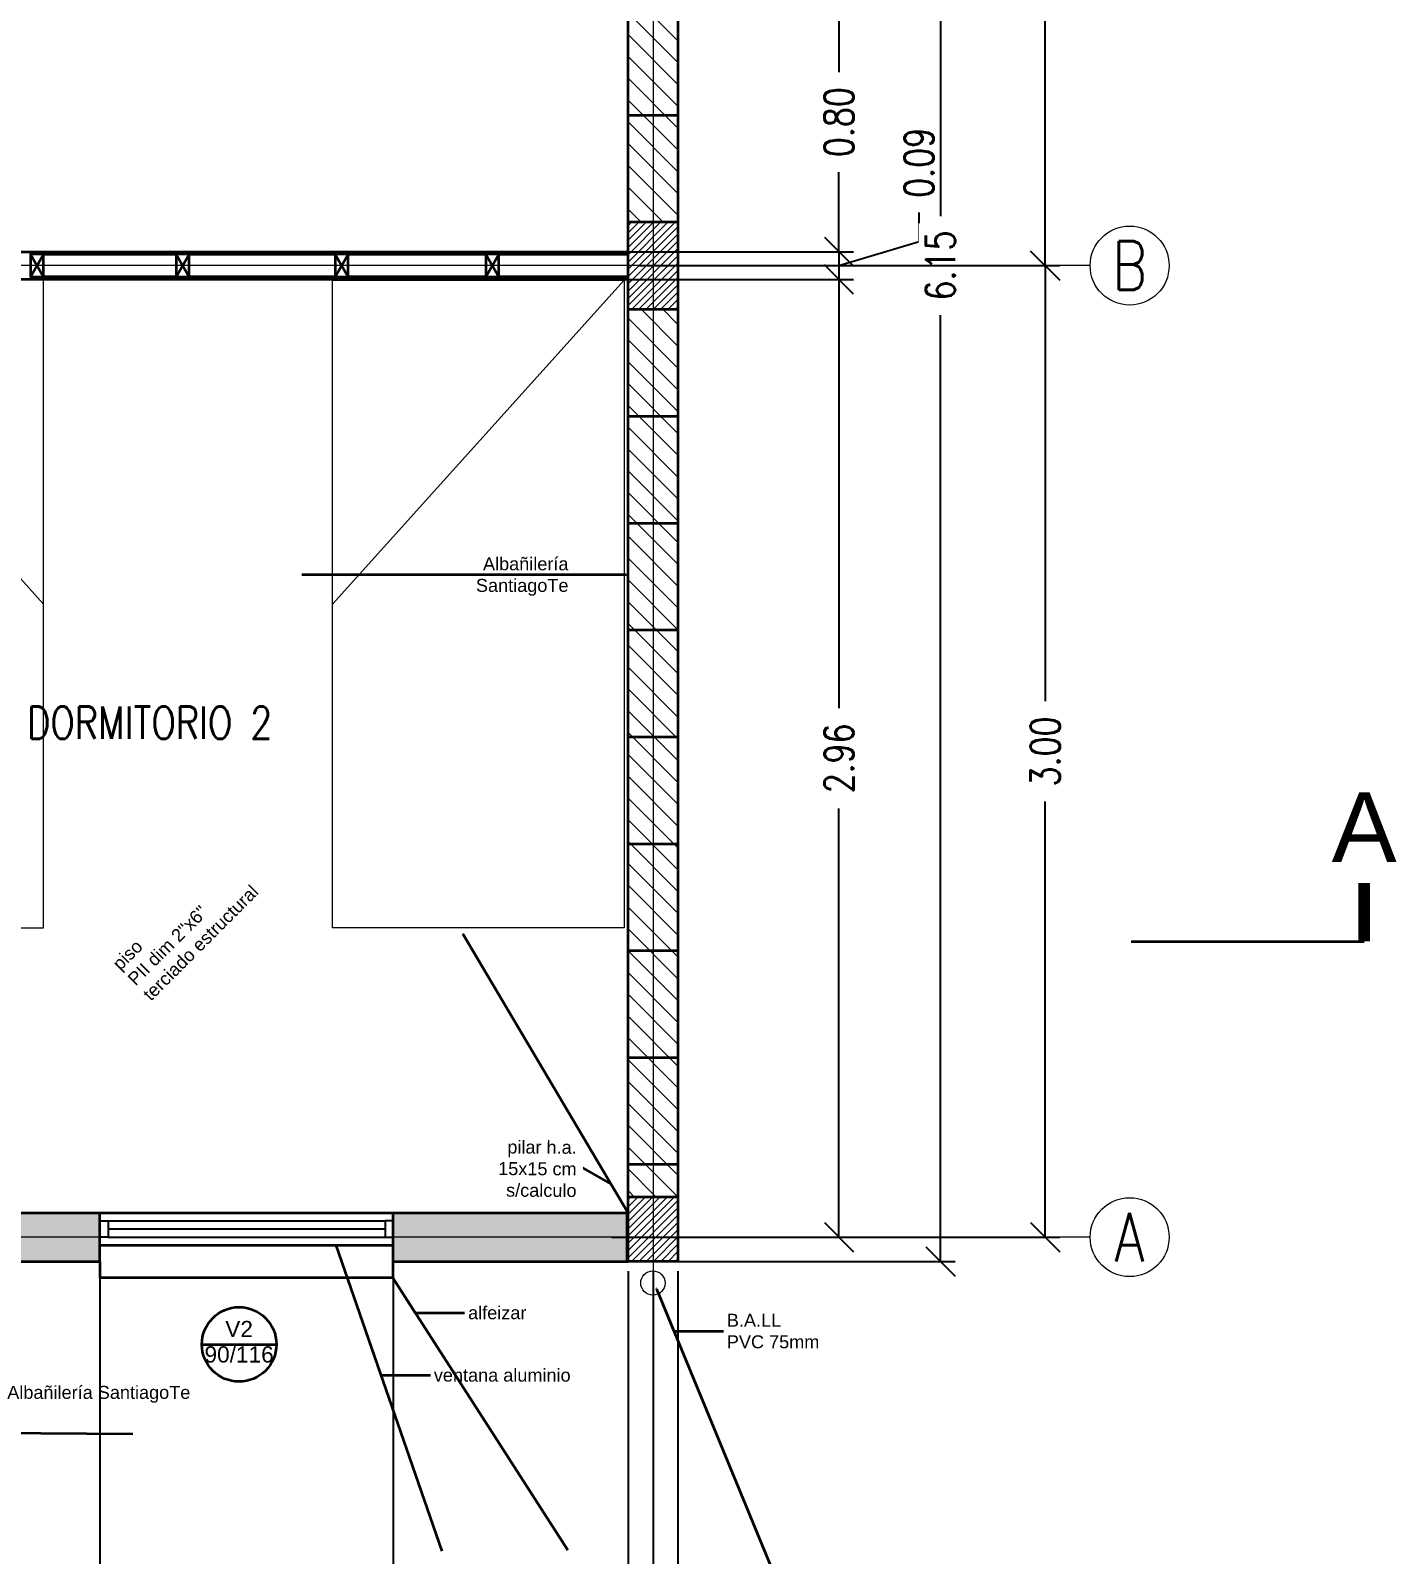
# Model space of a CAD drawing. Header units: metres. Extents: x 45 to 666, y -23 to 325.
# Drawn here: x 162.544 to 166.763, y 43.196 to 47.902 of the extents above; entities that cross this region are included whole.
import ezdxf
from ezdxf.enums import TextEntityAlignment as Align

# ---------------------------------------------------------------- set-up
doc = ezdxf.new("R2010")
doc.units = ezdxf.units.M
doc.header["$LTSCALE"] = 5
doc.header["$MEASUREMENT"] = 0
doc.layers.get('0').update_dxf_attribs({"color": 30})
doc.layers.get('DEFPOINTS').update_dxf_attribs({"color": 210})
for name, color, linetype, lineweight in [('A-ANNO-DIMS', 3, 'Continuous', 18), ('A-ANNO-NOTE', 7, 'Continuous', 35), ('A-ANNO-SYMB', 3, 'Continuous', 18), ('A-ANNO-TEXT', 3, 'Continuous', 18), ('A-FLOR-LEVL', 7, 'Continuous', 35), ('A-FURN', 8, 'Continuous', 18), ('A-GLAZ-FULL', 4, 'Continuous', 25), ('A-WALL-FULL', 7, 'Continuous', 35), ('A-WALL-FULL-EXTR', 7, 'Continuous', 35), ('A-WALL-FULL-INTR', 7, 'Continuous', 35), ('A-WALL-PATT', 8, 'Continuous', 18)]:
    doc.layers.add(name, color=color, linetype=linetype, lineweight=lineweight)
doc.styles.add('E-ARIAL', font='arial.ttf')
doc.styles.add('E-ROMANS', font='romans.shx', dxfattribs={"width": 0.8})
doc.dimstyles.new('E-0050_TICK_18', dxfattribs={"dimscale": 0.001, "dimtxt": 90, "dimasz": 90, "dimexe": 45, "dimexo": 30, "dimgap": 45, "dimtad": 0, "dimzin": 0, "dimdsep": 46, "dimtxsty": 'E-ROMANS', "dimblk": 'OBLIQUE', "dimcen": 45, "dimclrd": 256, "dimclre": 256, "dimclrt": 256, "dimadec": 0, "dimazin": 0, "dimtfac": 1, "dimtmove": 1, "dimatfit": 3, "dimldrblk": 'OPEN90', "dimfxl": 1, "dimtfill": 1, "dimtolj": 1, "dimtzin": 0, "dimarcsym": 0})
doc.dimstyles.new('E-0200_TICK_12', dxfattribs={"dimscale": 0.001, "dimtxt": 240, "dimasz": 240, "dimexe": 120, "dimexo": 80, "dimgap": 120, "dimtad": 0, "dimzin": 0, "dimdsep": 46, "dimtxsty": 'E-ROMANS', "dimblk": 'OBLIQUE', "dimcen": 120, "dimclrd": 256, "dimclre": 256, "dimclrt": 256, "dimadec": 0, "dimazin": 0, "dimtfac": 1, "dimtmove": 1, "dimatfit": 3, "dimldrblk": 'OPEN90', "dimfxl": 1, "dimtfill": 1, "dimtolj": 1, "dimtzin": 0, "dimlwd": -1, "dimarcsym": 0})

# ---------------------------------------------------------------- blocks, each defined once
blk = doc.blocks.new('CAMA 90X200')
for p, q in [((0, 0), (-0.9, -1)), ((-0.9, 0), (0, 0)), ((-0.9, -2), (-0.9, 0)), ((0, 0), (0, 0)), ((0, 0), (0, -2)), ((0, -2), (-0.9, -2))]:
    blk.add_line(p, q)
blk = doc.blocks.new('_Oblique')
at = {"color": 0, "linetype": 'ByBlock', "lineweight": -2}
blk.add_line((-0.5, -0.5), (0.5, 0.5), dxfattribs=at)
blk = doc.blocks.new('A$C3DFA555F')
for p, q in [((0, 0), (0.04, 0.07)), ((0, 0.07), (0.04, 0))]:
    blk.add_line(p, q)
blk.add_lwpolyline([(0.04, 0), (0.04, 0.07), (0, 0.07), (0, 0)], close=True)
blk = doc.blocks.new('*D754')
at = {"layer": 'A-ANNO-DIMS', "lineweight": -2, "transparency": 16777216}
for p, q in [((163.6646, 44.0714), (163.6646, 42.2937)), ((164.3895, 44.0714), (164.3895, 42.2937)), ((163.6646, 42.3387), (163.8723, 42.3387)), ((164.3895, 42.3387), (164.1818, 42.3387))]:
    blk.add_line(p, q, dxfattribs=at)
at = {"layer": 'DEFPOINTS', "color": 0, "transparency": 16777216}
for p in [(163.6646, 44.1014), (164.3895, 44.1014), (164.3895, 42.3387)]:
    blk.add_point(p, dxfattribs=at)
at = {"layer": 'A-ANNO-DIMS', "lineweight": -2, "transparency": 16777216, "xscale": 0.09, "yscale": 0.09, "zscale": 0.09}
for p, rotation in [((163.6646, 42.3387), 179.9999999999999), ((164.3895, 42.3387), 359.9999999999999)]:
    blk.add_blockref('_Oblique', p, dxfattribs=dict(at, rotation=rotation))
at = {"layer": 'A-ANNO-DIMS', "transparency": 16777216, "insert": (164.0271, 42.3387), "char_height": 0.09, "attachment_point": 5, "style": 'E-ROMANS', "bg_fill": 3, "box_fill_scale": 1.25, "bg_fill_color": 256, "bg_fill_true_color": 13158600, "bg_fill_transparency": 0}
blk.add_mtext('\\A1;0.72', dxfattribs=at)
blk = doc.blocks.new('_Open90')
at = {"color": 0, "linetype": 'ByBlock', "lineweight": -2}
for p, q in [((0, 0), (-1, 0)), ((-0.5, 0.5), (0, 0)), ((0, 0), (-0.5, -0.5))]:
    blk.add_line(p, q, dxfattribs=at)
blk = doc.blocks.new('*D755')
at = {"layer": 'A-ANNO-DIMS', "lineweight": -2, "transparency": 16777216}
for p, q in [((164.3895, 44.0714), (164.3895, 42.2937)), ((164.5435, 44.0714), (164.5435, 42.2937)), ((164.3895, 42.3387), (164.5435, 42.3387)), ((164.4665, 42.3387), (164.5408, 42.0912)), ((164.5408, 42.0912), (164.6308, 42.0912))]:
    blk.add_line(p, q, dxfattribs=at)
at = {"layer": 'DEFPOINTS', "color": 0, "transparency": 16777216}
for p in [(164.3895, 44.1014), (164.5435, 44.1014), (164.5435, 42.3387)]:
    blk.add_point(p, dxfattribs=at)
at = {"layer": 'A-ANNO-DIMS', "lineweight": -2, "transparency": 16777216, "xscale": 0.09, "yscale": 0.09, "zscale": 0.09}
for p, rotation in [((164.3895, 42.3387), 179.9999999999999), ((164.5435, 42.3387), 359.9999999999999)]:
    blk.add_blockref('_Oblique', p, dxfattribs=dict(at, rotation=rotation))
at = {"layer": 'A-ANNO-DIMS', "transparency": 16777216, "insert": (164.7855, 42.0912), "char_height": 0.09, "attachment_point": 5, "style": 'E-ROMANS', "bg_fill": 3, "box_fill_scale": 1.25, "bg_fill_color": 256, "bg_fill_true_color": 13158600, "bg_fill_transparency": 0}
blk.add_mtext('\\A1;0.15', dxfattribs=at)
blk = doc.blocks.new('*D756')
at = {"layer": 'A-ANNO-DIMS', "lineweight": -2, "transparency": 16777216}
for p, q in [((159.9666, 44.0714), (159.9666, 41.7997)), ((164.4665, 44.0714), (164.4665, 41.7997)), ((159.9666, 41.8447), (162.0618, 41.8447)), ((164.4665, 41.8447), (162.3713, 41.8447))]:
    blk.add_line(p, q, dxfattribs=at)
at = {"layer": 'DEFPOINTS', "color": 0, "transparency": 16777216}
for p in [(159.9666, 44.1014), (164.4665, 44.1014), (164.4665, 41.8447)]:
    blk.add_point(p, dxfattribs=at)
at = {"layer": 'A-ANNO-DIMS', "lineweight": -2, "transparency": 16777216, "xscale": 0.09, "yscale": 0.09, "zscale": 0.09, "rotation": 180}
blk.add_blockref('_Oblique', (159.9666, 41.8447), dxfattribs=at)
at = {"layer": 'A-ANNO-DIMS', "lineweight": -2, "transparency": 16777216, "xscale": 0.09, "yscale": 0.09, "zscale": 0.09}
blk.add_blockref('_Oblique', (164.4665, 41.8447), dxfattribs=at)
at = {"layer": 'A-ANNO-DIMS', "transparency": 16777216, "insert": (162.2166, 41.8447), "char_height": 0.09, "attachment_point": 5, "style": 'E-ROMANS', "bg_fill": 3, "box_fill_scale": 1.25, "bg_fill_color": 256, "bg_fill_true_color": 13158600, "bg_fill_transparency": 0}
blk.add_mtext('\\A1;4.50', dxfattribs=at)
blk = doc.blocks.new('*D764')
at = {"layer": 'A-ANNO-DIMS', "lineweight": -2, "transparency": 16777216}
for p, q in [((160.0396, 44.0714), (160.0396, 42.2937)), ((162.7586, 44.0714), (162.7586, 42.2937)), ((160.0396, 42.3387), (161.2444, 42.3387)), ((162.7586, 42.3387), (161.5538, 42.3387))]:
    blk.add_line(p, q, dxfattribs=at)
at = {"layer": 'DEFPOINTS', "color": 0, "transparency": 16777216}
for p in [(160.0396, 44.1014), (162.7586, 44.1014), (162.7586, 42.3387)]:
    blk.add_point(p, dxfattribs=at)
at = {"layer": 'A-ANNO-DIMS', "lineweight": -2, "transparency": 16777216, "xscale": 0.09, "yscale": 0.09, "zscale": 0.09, "rotation": 180}
blk.add_blockref('_Oblique', (160.0396, 42.3387), dxfattribs=at)
at = {"layer": 'A-ANNO-DIMS', "lineweight": -2, "transparency": 16777216, "xscale": 0.09, "yscale": 0.09, "zscale": 0.09}
blk.add_blockref('_Oblique', (162.7586, 42.3387), dxfattribs=at)
at = {"layer": 'A-ANNO-DIMS', "transparency": 16777216, "insert": (161.3991, 42.3387), "char_height": 0.09, "attachment_point": 5, "style": 'E-ROMANS', "bg_fill": 3, "box_fill_scale": 1.25, "bg_fill_color": 256, "bg_fill_true_color": 13158600, "bg_fill_transparency": 0}
blk.add_mtext('\\A1;2.72', dxfattribs=at)
blk = doc.blocks.new('*D765')
at = {"layer": 'A-ANNO-DIMS', "lineweight": -2, "transparency": 16777216}
for p, q in [((162.7586, 44.0714), (162.7586, 42.2937)), ((163.6646, 44.0714), (163.6646, 42.2937)), ((162.7586, 42.3387), (163.0671, 42.3387)), ((163.6646, 42.3387), (163.356, 42.3387))]:
    blk.add_line(p, q, dxfattribs=at)
at = {"layer": 'DEFPOINTS', "color": 0, "transparency": 16777216}
for p in [(162.7586, 44.1014), (163.6646, 44.1014), (163.6646, 42.3387)]:
    blk.add_point(p, dxfattribs=at)
at = {"layer": 'A-ANNO-DIMS', "lineweight": -2, "transparency": 16777216, "xscale": 0.09, "yscale": 0.09, "zscale": 0.09}
for p, rotation in [((162.7586, 42.3387), 179.9999999999999), ((163.6646, 42.3387), 359.9999999999999)]:
    blk.add_blockref('_Oblique', p, dxfattribs=dict(at, rotation=rotation))
at = {"layer": 'A-ANNO-DIMS', "transparency": 16777216, "insert": (163.2116, 42.3387), "char_height": 0.09, "attachment_point": 5, "style": 'E-ROMANS', "bg_fill": 3, "box_fill_scale": 1.25, "bg_fill_color": 256, "bg_fill_true_color": 13158600, "bg_fill_transparency": 0}
blk.add_mtext('\\A1;0.91', dxfattribs=at)
blk = doc.blocks.new('TAG-WINDOW')
blk.add_lwpolyline([(-0.92, 0), (0.92, 0)])
blk.add_circle((0, 0), 0.92)
at = {"style": 'E-ARIAL'}
blk.add_attdef('V', text='', height=0.4, dxfattribs=at).set_placement((0, 0.06), align=Align.BOTTOM_CENTER)
blk.add_attdef('40/120', text='', height=0.4, dxfattribs=at).set_placement((0, -0.048), align=Align.TOP_CENTER)
blk = doc.blocks.new('*D179')
at = {"layer": 'A-ANNO-DIMS', "lineweight": -2, "transparency": 16777216}
for p, q in [((165.0406, 47.2194), (165.0406, 47.3094)), ((165.2881, 47.2506), (165.2881, 47.3406)), ((165.0406, 47.1764), (165.2881, 47.2506)), ((164.336, 47.2194), (165.0856, 47.2194)), ((165.0406, 47.2194), (165.0406, 47.1334)), ((165.0406, 47.2194), (165.0406, 47.1334)), ((164.3381, 47.1334), (165.0856, 47.1334)), ((165.0406, 47.1334), (165.0406, 47.0434))]:
    blk.add_line(p, q, dxfattribs=at)
at = {"layer": 'DEFPOINTS', "color": 0, "transparency": 16777216}
for p in [(164.306, 47.2194), (164.3081, 47.1334), (165.0406, 47.1334)]:
    blk.add_point(p, dxfattribs=at)
at = {"layer": 'A-ANNO-DIMS', "lineweight": -2, "transparency": 16777216, "xscale": 0.09, "yscale": 0.09, "zscale": 0.09}
for p, rotation in [((165.0406, 47.2194), 270), ((165.0406, 47.1334), 90)]:
    blk.add_blockref('_Oblique', p, dxfattribs=dict(at, rotation=rotation))
at = {"layer": 'A-ANNO-DIMS', "transparency": 16777216, "insert": (165.2881, 47.4936), "char_height": 0.09, "attachment_point": 5, "rotation": 90, "style": 'E-ROMANS', "bg_fill": 3, "box_fill_scale": 1.25, "bg_fill_color": 256, "bg_fill_true_color": 13158600, "bg_fill_transparency": 0}
blk.add_mtext('\\A1;0.09', dxfattribs=at)
blk = doc.blocks.new('*D180')
at = {"layer": 'A-ANNO-DIMS', "lineweight": -2, "transparency": 16777216}
for p, q in [((164.3381, 47.1334), (165.0856, 47.1334)), ((165.0406, 47.1334), (165.0406, 45.8096)), ((165.0406, 44.1764), (165.0406, 45.5001)), ((164.3381, 44.1764), (165.0856, 44.1764))]:
    blk.add_line(p, q, dxfattribs=at)
at = {"layer": 'DEFPOINTS', "color": 0, "transparency": 16777216}
for p in [(164.3081, 47.1334), (164.3081, 44.1764), (165.0406, 44.1764)]:
    blk.add_point(p, dxfattribs=at)
at = {"layer": 'A-ANNO-DIMS', "lineweight": -2, "transparency": 16777216, "xscale": 0.09, "yscale": 0.09, "zscale": 0.09}
for p, rotation in [((165.0406, 47.1334), 90), ((165.0406, 44.1764), 270)]:
    blk.add_blockref('_Oblique', p, dxfattribs=dict(at, rotation=rotation))
at = {"layer": 'A-ANNO-DIMS', "transparency": 16777216, "insert": (165.0406, 45.6549), "char_height": 0.09, "attachment_point": 5, "rotation": 90, "style": 'E-ROMANS', "bg_fill": 3, "box_fill_scale": 1.25, "bg_fill_color": 256, "bg_fill_true_color": 13158600, "bg_fill_transparency": 0}
blk.add_mtext('\\A1;2.96', dxfattribs=at)
blk = doc.blocks.new('*D181')
at = {"layer": 'A-ANNO-DIMS', "lineweight": -2, "transparency": 16777216}
for p, q in [((164.4226, 50.2514), (165.3991, 50.2514)), ((165.3541, 50.2514), (165.3541, 47.3294)), ((165.3541, 44.1014), (165.3541, 47.0234)), ((164.4226, 44.1014), (165.3991, 44.1014))]:
    blk.add_line(p, q, dxfattribs=at)
at = {"layer": 'DEFPOINTS', "color": 0, "transparency": 16777216}
for p in [(164.3926, 50.2514), (164.3926, 44.1014), (165.3541, 44.1014)]:
    blk.add_point(p, dxfattribs=at)
at = {"layer": 'A-ANNO-DIMS', "lineweight": -2, "transparency": 16777216, "xscale": 0.09, "yscale": 0.09, "zscale": 0.09}
for p, rotation in [((165.3541, 50.2514), 90), ((165.3541, 44.1014), 270)]:
    blk.add_blockref('_Oblique', p, dxfattribs=dict(at, rotation=rotation))
at = {"layer": 'A-ANNO-DIMS', "transparency": 16777216, "insert": (165.3541, 47.1764), "char_height": 0.09, "attachment_point": 5, "rotation": 90, "style": 'E-ROMANS', "bg_fill": 3, "box_fill_scale": 1.25, "bg_fill_color": 256, "bg_fill_true_color": 13158600, "bg_fill_transparency": 0}
blk.add_mtext('\\A1;6.15', dxfattribs=at)
blk = doc.blocks.new('*D182')
at = {"layer": 'A-ANNO-DIMS', "lineweight": -2, "transparency": 16777216}
for p, q in [((164.4226, 50.1764), (165.7226, 50.1764)), ((165.6776, 50.1764), (165.6776, 48.8311)), ((165.6776, 47.1764), (165.6776, 48.5216)), ((164.4226, 47.1764), (165.7226, 47.1764))]:
    blk.add_line(p, q, dxfattribs=at)
at = {"layer": 'DEFPOINTS', "color": 0, "transparency": 16777216}
for p in [(164.3926, 50.1764), (164.3926, 47.1764), (165.6776, 47.1764)]:
    blk.add_point(p, dxfattribs=at)
at = {"layer": 'A-ANNO-DIMS', "lineweight": -2, "transparency": 16777216, "xscale": 0.09, "yscale": 0.09, "zscale": 0.09}
for p, rotation in [((165.6776, 50.1764), 90), ((165.6776, 47.1764), 270)]:
    blk.add_blockref('_Oblique', p, dxfattribs=dict(at, rotation=rotation))
at = {"layer": 'A-ANNO-DIMS', "transparency": 16777216, "insert": (165.6776, 48.6764), "char_height": 0.09, "attachment_point": 5, "rotation": 90, "style": 'E-ROMANS', "bg_fill": 3, "box_fill_scale": 1.25, "bg_fill_color": 256, "bg_fill_true_color": 13158600, "bg_fill_transparency": 0}
blk.add_mtext('\\A1;3.00', dxfattribs=at)
blk = doc.blocks.new('*D184')
at = {"layer": 'A-ANNO-DIMS', "lineweight": -2, "transparency": 16777216}
for p, q in [((164.4226, 47.1764), (165.7226, 47.1764)), ((165.6776, 47.1764), (165.6776, 45.8311)), ((165.6776, 44.1764), (165.6776, 45.5216)), ((164.4226, 44.1764), (165.7226, 44.1764))]:
    blk.add_line(p, q, dxfattribs=at)
at = {"layer": 'DEFPOINTS', "color": 0, "transparency": 16777216}
for p in [(164.3926, 47.1764), (164.3926, 44.1764), (165.6776, 44.1764)]:
    blk.add_point(p, dxfattribs=at)
at = {"layer": 'A-ANNO-DIMS', "lineweight": -2, "transparency": 16777216, "xscale": 0.09, "yscale": 0.09, "zscale": 0.09}
for p, rotation in [((165.6776, 47.1764), 90), ((165.6776, 44.1764), 270)]:
    blk.add_blockref('_Oblique', p, dxfattribs=dict(at, rotation=rotation))
at = {"layer": 'A-ANNO-DIMS', "transparency": 16777216, "insert": (165.6776, 45.6764), "char_height": 0.09, "attachment_point": 5, "rotation": 90, "style": 'E-ROMANS', "bg_fill": 3, "box_fill_scale": 1.25, "bg_fill_color": 256, "bg_fill_true_color": 13158600, "bg_fill_transparency": 0}
blk.add_mtext('\\A1;3.00', dxfattribs=at)
blk = doc.blocks.new('*D185')
at = {"layer": 'A-ANNO-DIMS', "lineweight": -2, "transparency": 16777216}
for p, q in [((161.6396, 48.0194), (165.0856, 48.0194)), ((165.0406, 48.0194), (165.0406, 47.7741)), ((165.0406, 47.2194), (165.0406, 47.4646)), ((161.7296, 47.2194), (165.0856, 47.2194))]:
    blk.add_line(p, q, dxfattribs=at)
at = {"layer": 'DEFPOINTS', "color": 0, "transparency": 16777216}
for p in [(161.6096, 48.0194), (161.6996, 47.2194), (165.0406, 47.2194)]:
    blk.add_point(p, dxfattribs=at)
at = {"layer": 'A-ANNO-DIMS', "lineweight": -2, "transparency": 16777216, "xscale": 0.09, "yscale": 0.09, "zscale": 0.09}
for p, rotation in [((165.0406, 48.0194), 90), ((165.0406, 47.2194), 270)]:
    blk.add_blockref('_Oblique', p, dxfattribs=dict(at, rotation=rotation))
at = {"layer": 'A-ANNO-DIMS', "transparency": 16777216, "insert": (165.0406, 47.6194), "char_height": 0.09, "attachment_point": 5, "rotation": 90, "style": 'E-ROMANS', "bg_fill": 3, "box_fill_scale": 1.25, "bg_fill_color": 256, "bg_fill_true_color": 13158600, "bg_fill_transparency": 0}
blk.add_mtext('\\A1;0.80', dxfattribs=at)
blk = doc.blocks.new('TAG-CORTE')
blk.add_line((2, 0), (0, 0))
at = {"const_width": 0.1}
blk.add_lwpolyline([(0, 0), (0, 0.5)], dxfattribs=at)
at = {"style": 'E-ARIAL'}
blk.add_attdef('A', text='', height=0.6, dxfattribs=at).set_placement((0, 0.5), align=Align.BOTTOM_CENTER)

msp = doc.modelspace()

# ---------------------------------------------------------------- hatches: boundary and pattern name
at = {"layer": 'A-WALL-PATT'}
h = msp.add_hatch(dxfattribs=at)
h.set_pattern_fill('BRASS', color=256, scale=0.01, angle=45, style=0)
h.set_pattern_definition([(45, (0, 0), (-0.04490128, 0.04490128), []), (45, (-0.02245, 0.02245), (-0.04490128, 0.04490128), [0.03175, -0.015875])])
h.paths.add_polyline_path([(161.2496, 50.2514), (160.0436, 50.2514), (160.0436, 50.1014), (161.2496, 50.1014)])
h.paths.add_polyline_path([(162.7586, 50.2514), (161.5526, 50.2514), (161.5526, 50.1014), (161.6016, 50.1014), (162.7586, 50.1014)])
h.paths.add_polyline_path([(164.3895, 50.2514), (163.6646, 50.2514), (163.6646, 50.1014), (164.3895, 50.1014)])
h.paths.add_polyline_path([(164.3895, 44.2514), (163.6646, 44.2514), (163.6646, 44.1014), (164.3895, 44.1014)])
h.paths.add_polyline_path([(162.7586, 44.2514), (160.0436, 44.2514), (160.0436, 44.1014), (162.7586, 44.1014)])
h = msp.add_hatch(dxfattribs=at)
h.set_pattern_fill('LINE', color=256, scale=0.005, angle=45, style=0)
h.set_pattern_definition([(45, (4.499991, -1e-14), (-0.0112253202, 0.0112253202), [])])
h.paths.add_polyline_path([(164.5435, 47.3114), (164.3896, 47.3114), (164.3896, 47.0414), (164.5435, 47.0414)])

# ---------------------------------------------------------------- linework, layer by layer
at = {"layer": 'A-ANNO-SYMB', "ltscale": 2}
for points in [[(164.4665, 51.8713), (164.4665, 40.8475)], [(165.8165, 47.1764), (159.2224, 47.1764)], [(165.8165, 44.1764), (159.2224, 44.1764)]]:
    msp.add_lwpolyline(points, dxfattribs=at)
at = {"layer": 'A-ANNO-SYMB', "linetype": 'Continuous', "ltscale": 5}
for centre in [(165.9384, 47.1764), (165.9384, 47.1764), (165.9384, 44.1764), (165.9384, 44.1764)]:
    msp.add_circle(centre, 0.1219, dxfattribs=at)
at = {"layer": 'A-FLOR-LEVL'}
for p, q in [((161.6426, 47.2194), (164.3895, 47.2194)), ((162.5841, 47.2114), (162.9941, 47.2114)), ((163.0353, 47.2114), (163.4853, 47.2114)), ((163.5253, 47.2114), (163.9506, 47.2114)), ((163.9906, 47.2114), (164.3895, 47.2114)), ((164.3895, 47.1334), (161.6306, 47.1334)), ((162.9941, 47.1414), (162.5841, 47.1414)), ((163.4853, 47.1414), (163.0353, 47.1414)), ((163.9506, 47.1414), (163.5253, 47.1414)), ((164.3895, 47.1414), (163.9906, 47.1414))]:
    msp.add_line(p, q, dxfattribs=at)
for points in [[(162.7586, 44.2514), (163.6646, 44.2514)], [(162.7586, 44.1514), (163.6646, 44.1514)]]:
    msp.add_lwpolyline(points, dxfattribs=at)
at = {"layer": 'A-FURN'}
msp.add_circle((164.4661, 44.0349), 0.0375, dxfattribs=at)
at = {"layer": 'A-GLAZ-FULL'}
for p, q in [((162.7836, 44.2264), (163.6396, 44.2264)), ((163.6396, 44.2014), (162.7836, 44.2014)), ((162.7836, 44.1764), (163.6396, 44.1764))]:
    msp.add_line(p, q, dxfattribs=at)
for points in [[(162.7586, 44.2264), (162.7836, 44.2264), (162.7836, 44.1764), (162.7586, 44.1764)], [(163.6646, 44.2264), (163.6396, 44.2264), (163.6396, 44.1764), (163.6646, 44.1764)]]:
    msp.add_lwpolyline(points, dxfattribs=at)
at = {"layer": 'A-WALL-FULL'}
msp.add_lwpolyline([(164.3895, 50.2514), (164.5435, 50.2514), (164.5435, 44.1014), (164.5435, 44.1014), (164.3895, 44.1014)], close=True, dxfattribs=at)
for points in [[(164.3895, 47.6414), (164.5435, 47.6414)], [(164.3895, 47.3114), (164.5435, 47.3114)], [(164.3895, 47.0414), (164.5435, 47.0414)], [(164.3895, 46.7114), (164.5435, 46.7114)], [(164.3895, 46.3814), (164.5435, 46.3814)], [(164.3895, 46.0514), (164.5435, 46.0514)], [(164.3895, 45.7214), (164.5435, 45.7214)], [(164.3895, 45.3914), (164.5435, 45.3914)], [(164.3895, 45.0614), (164.5435, 45.0614)], [(164.3895, 44.7314), (164.5435, 44.7314)], [(164.3895, 44.4014), (164.5435, 44.4014)]]:
    msp.add_lwpolyline(points, dxfattribs=at)
at = {"layer": 'A-WALL-FULL-EXTR'}
for points in [[(160.0436, 44.2514), (162.7586, 44.2514)], [(163.6646, 44.2514), (164.3896, 44.2514)], [(160.0436, 44.1014), (162.7586, 44.1014)], [(163.6646, 44.1014), (164.3895, 44.1014)]]:
    msp.add_lwpolyline(points, dxfattribs=at)

# ---------------------------------------------------------------- block references
at = {"layer": 'A-ANNO-NOTE'}
ref = msp.add_blockref('TAG-CORTE', (166.6626, 45.0896), dxfattribs=dict(at, xscale=-0.3600000000000136, yscale=0.3599999999999994, zscale=0.36))
ref.add_attrib('A', 'A', dxfattribs={"layer": '0', "height": 0.2159, "style": 'E-ARIAL'}).set_placement((166.6626, 45.2696), align=Align.BOTTOM_CENTER)
at = {"layer": 'A-FURN', "xscale": -1}
msp.add_blockref('CAMA 90X200', (161.6841, 47.1314), dxfattribs=at)
at = {"layer": 'A-FURN'}
msp.add_blockref('CAMA 90X200', (164.377, 47.1314), dxfattribs=at)
at = {"layer": 'A-WALL-FULL-INTR'}
for p in [(162.5441, 47.1414), (162.9941, 47.1414), (163.4853, 47.1414), (163.9506, 47.1414)]:
    msp.add_blockref('A$C3DFA555F', p, dxfattribs=at)

# ---------------------------------------------------------------- texts
at = {"layer": 'A-ANNO-NOTE', "char_height": 0.04, "style": 'E-ARIAL'}
for s, insert, attachment_point in [('Albañilería \\PSantiagoTe ', (164.2055, 46.2162), 6), ('alfeizar ', (163.8955, 43.9428), 4), ('B.A.LL \\PPVC 75mm ', (164.6945, 43.8863), 4), ('Albañilería SantiagoTe', (162.4724, 43.6911), 4)]:
    msp.add_mtext(s, dxfattribs=dict(at, insert=insert, attachment_point=attachment_point))
for s, insert, attachment_point, rotation in [('piso\\PPII dim 2"x6"\\Pterciado estructural', (162.8546, 44.9644), 4, 45), ('pilar h.a.\\P15x15 cm\\Ps/calculo', (164.2306, 44.3868), 6, 359.7046)]:
    msp.add_mtext(s, dxfattribs=dict(at, insert=insert, attachment_point=attachment_point, rotation=rotation))
at = {"layer": 'A-ANNO-TEXT', "ltscale": 5, "char_height": 0.15, "attachment_point": 5, "style": 'E-ROMANS'}
for s, insert in [('B', (165.9384, 47.1764)), ('B', (165.9384, 47.1764)), ('A', (165.9384, 44.1764)), ('A', (165.9384, 44.1764))]:
    msp.add_mtext(s, dxfattribs=dict(at, insert=insert))
at = {"layer": 'A-ANNO-TEXT', "insert": (162.5334, 45.8149), "char_height": 0.1, "width": 1.641, "attachment_point": 1, "style": 'E-ROMANS'}
msp.add_mtext('DORMITORIO 2', dxfattribs=at)

# ---------------------------------------------------------------- leaders
at = {"layer": 'A-ANNO-NOTE', "annotation_type": 0, "has_hookline": 1, "hookline_direction": 0}
for points, text_width in [([(162.2396, 44.1014), (162.3091, 43.6912), (162.4616, 43.6911)], 0.5631), ([(163.6626, 44.0512), (163.7321, 43.943), (163.8847, 43.9428)], 0.1789), ([(164.4773, 44.0171), (164.5311, 43.8865), (164.6837, 43.8863)], 0.2778)]:
    msp.add_leader(points, dimstyle='E-0200_TICK_12', override={"dimasz": 0.2, "dimtad": 0, "dimldrblk": 'Open90'}, dxfattribs=dict(at, text_width=text_width))

# ---------------------------------------------------------------- next in the draw order: dimensions: what is measured, and where the dimension line sits
at = {"layer": 'A-ANNO-DIMS'}
for base, p1, p2, angle, picture, middle in [((165.0406, 47.1334), (164.306, 47.2194), (164.3081, 47.1334), 90, '*D179', (165.2881, 47.3856)), ((164.3895, 42.3387), (163.6646, 44.1014), (164.3895, 44.1014), 180, '*D754', (164.0271, 42.3387))]:
    dim = msp.add_linear_dim(base=base, p1=p1, p2=p2, angle=angle, dimstyle='E-0050_TICK_18', dxfattribs=at)
    dim.commit()
    dim.dimension.update_dxf_attribs({"geometry": picture, "text_midpoint": middle})

# ---------------------------------------------------------------- next in the draw order: dimensions: what is measured, and where the dimension line sits
dim = msp.add_linear_dim(base=(164.5435, 42.3387), p1=(164.3895, 44.1014), p2=(164.5435, 44.1014), angle=180, dimstyle='E-0050_TICK_18', dxfattribs=at)
dim.commit()
dim.dimension.update_dxf_attribs({"geometry": '*D755', "text_midpoint": (164.6758, 42.0912)})

# ---------------------------------------------------------------- next in the draw order: dimensions: what is measured, and where the dimension line sits
dim = msp.add_aligned_dim(p1=(159.9666, 44.1014), p2=(164.4665, 44.1014), distance=-2.2566, dimstyle='E-0050_TICK_18', dxfattribs=at)
dim.commit()
dim.dimension.update_dxf_attribs({"geometry": '*D756', "text_midpoint": (162.2166, 41.8447)})

# ---------------------------------------------------------------- next in the draw order: linework, layer by layer
at = {"layer": 'A-FLOR-LEVL'}
msp.add_line((164.3866, 44.1014), (164.3866, 44.2514), dxfattribs=at)
msp.add_lwpolyline([(162.7586, 44.1014), (162.7586, 44.0514), (163.6646, 44.0514), (163.6646, 44.1014)], dxfattribs=at)
at = {"layer": 'A-WALL-FULL-EXTR'}
for points in [[(162.7586, 44.1014), (162.7586, 44.2514)], [(162.7586, 44.1014), (162.7586, 44.2514)], [(163.6646, 44.1014), (163.6646, 44.2514)]]:
    msp.add_lwpolyline(points, dxfattribs=at)

# ---------------------------------------------------------------- next in the draw order: texts
at = {"layer": 'A-ANNO-NOTE', "insert": (163.7897, 43.7501), "char_height": 0.04, "attachment_point": 4, "style": 'E-ARIAL'}
msp.add_mtext('ventana aluminio', dxfattribs=at)

# ---------------------------------------------------------------- next in the draw order: dimensions: what is measured, and where the dimension line sits
at = {"layer": 'A-ANNO-DIMS'}
dim = msp.add_aligned_dim(p1=(160.0396, 44.1014), p2=(162.7586, 44.1014), distance=-1.7627, dimstyle='E-0050_TICK_18', dxfattribs=at)
dim.commit()
dim.dimension.update_dxf_attribs({"geometry": '*D764', "text_midpoint": (161.3991, 42.3387)})

# ---------------------------------------------------------------- next in the draw order: dimensions: what is measured, and where the dimension line sits
dim = msp.add_linear_dim(base=(163.6646, 42.3387), p1=(162.7586, 44.1014), p2=(163.6646, 44.1014), angle=180, dimstyle='E-0050_TICK_18', dxfattribs=at)
dim.commit()
dim.dimension.update_dxf_attribs({"geometry": '*D765', "text_midpoint": (163.2116, 42.3387)})

# ---------------------------------------------------------------- next in the draw order: block references
at = {"layer": 'A-ANNO-NOTE', "xscale": 0.125, "yscale": 0.125, "zscale": 0.125}
msp.add_blockref('TAG-WINDOW', (163.1884, 43.8454), dxfattribs=at).add_auto_attribs({'V': 'V2', '40/120': '90/116'})

# ---------------------------------------------------------------- next in the draw order: leaders
at = {"layer": 'A-ANNO-NOTE', "annotation_type": 0, "has_hookline": 1, "hookline_direction": 0}
for points, text_width in [([(163.4872, 44.1514), (163.6263, 43.7503), (163.7789, 43.7501)], 0.4197), ([(161.8597, 43.5754), (162.0099, 43.5745), (162.1194, 43.5755)], 0.3871)]:
    msp.add_leader(points, dimstyle='E-0200_TICK_12', override={"dimasz": 0.2, "dimtad": 0, "dimldrblk": 'Open90'}, dxfattribs=dict(at, text_width=text_width))

# ---------------------------------------------------------------- next in the draw order: dimensions: what is measured, and where the dimension line sits
at = {"layer": 'A-ANNO-DIMS'}
dim = msp.add_linear_dim(base=(165.0406, 44.1764), p1=(164.3081, 47.1334), p2=(164.3081, 44.1764), angle=90, dimstyle='E-0050_TICK_18', dxfattribs=at)
dim.commit()
dim.dimension.update_dxf_attribs({"geometry": '*D180', "text_midpoint": (165.0406, 45.6549)})

# ---------------------------------------------------------------- next in the draw order: dimensions: what is measured, and where the dimension line sits
dim = msp.add_aligned_dim(p1=(164.3926, 50.2514), p2=(164.3926, 44.1014), distance=0.9615, dimstyle='E-0050_TICK_18', dxfattribs=at)
dim.commit()
dim.dimension.update_dxf_attribs({"geometry": '*D181', "text_midpoint": (165.3541, 47.1764)})

# ---------------------------------------------------------------- next in the draw order: dimensions: what is measured, and where the dimension line sits
dim = msp.add_aligned_dim(p1=(164.3926, 50.1764), p2=(164.3926, 47.1764), distance=1.285, dimstyle='E-0050_TICK_18', dxfattribs=at)
dim.commit()
dim.dimension.update_dxf_attribs({"geometry": '*D182', "text_midpoint": (165.6776, 48.6764)})

# ---------------------------------------------------------------- next in the draw order: dimensions: what is measured, and where the dimension line sits
dim = msp.add_linear_dim(base=(165.6776, 44.1764), p1=(164.3926, 47.1764), p2=(164.3926, 44.1764), angle=90, dimstyle='E-0050_TICK_18', dxfattribs=at)
dim.commit()
dim.dimension.update_dxf_attribs({"geometry": '*D184', "text_midpoint": (165.6776, 45.6764)})

# ---------------------------------------------------------------- next in the draw order: hatches: boundary and pattern name
at = {"layer": 'A-WALL-PATT'}
h = msp.add_hatch(dxfattribs=at)
h.set_pattern_fill('LINE', color=256, scale=0.005, angle=45, style=0)
h.set_pattern_definition([(45, (9, -20.194488), (-0.0112253202, 0.0112253202), [])])
h.paths.add_polyline_path([(164.5435, 44.3014), (164.4665, 44.3014), (164.4665, 44.2514), (164.5435, 44.2514)])
h.paths.add_polyline_path([(164.4665, 44.3014), (164.3895, 44.3014), (164.3895, 44.2514), (164.4665, 44.2514)])
h.paths.add_polyline_path([(164.5435, 44.2514), (164.3895, 44.2514), (164.3895, 44.1014), (164.5435, 44.1014)])

# ---------------------------------------------------------------- next in the draw order: linework, layer by layer
at = {"layer": 'A-ANNO-SYMB', "ltscale": 2}
msp.add_lwpolyline([(165.8165, 44.1764), (159.8896, 44.1764)], dxfattribs=at)
at = {"layer": 'A-WALL-FULL'}
msp.add_lwpolyline([(164.3895, 44.3014), (164.5435, 44.3014)], dxfattribs=at)

# ---------------------------------------------------------------- next in the draw order: dimensions: what is measured, and where the dimension line sits
at = {"layer": 'A-ANNO-DIMS'}
dim = msp.add_linear_dim(base=(165.0406, 47.2194), p1=(161.6096, 48.0194), p2=(161.6996, 47.2194), angle=90, dimstyle='E-0050_TICK_18', dxfattribs=at)
dim.commit()
dim.dimension.update_dxf_attribs({"geometry": '*D185', "text_midpoint": (165.0406, 47.6194)})

# ---------------------------------------------------------------- next in the draw order: leaders
at = {"layer": 'A-ANNO-NOTE'}
msp.add_leader([(164.3823, 46.2211), (164.2761, 46.2211), (164.2257, 46.2211)], dimstyle='E-0200_TICK_12', override={"dimasz": 0.2, "dimtad": 0, "dimldrblk": 'Open90'}, dxfattribs=at)
at = {"layer": 'A-ANNO-NOTE', "annotation_type": 0, "has_hookline": 1, "hookline_direction": 1, "text_width": 0.2326, "horizontal_direction": (0.999987, -0.005156, 0)}
msp.add_leader([(164.3886, 44.2526), (164.3362, 44.3411), (164.2514, 44.3893), (164.2512, 44.3893)], dimstyle='E-0200_TICK_12', override={"dimasz": 0.2, "dimtad": 0, "dimldrblk": 'Open90'}, dxfattribs=at)

# ---------------------------------------------------------------- next in the draw order: hatches: boundary and pattern name
at = {"layer": 'A-WALL-PATT'}
h = msp.add_hatch(dxfattribs=at)
h.set_pattern_fill('LINE', color=256, scale=0.015, angle=135, style=0)
h.set_pattern_definition([(135, (9, -20.194488), (-0.03367596, -0.03367596), [])])
h.paths.add_polyline_path([(164.3895, 49.6214), (164.5435, 49.6214), (164.5435, 49.9514), (164.3895, 49.9514)])
h.paths.add_polyline_path([(164.3895, 49.2914), (164.5435, 49.2914), (164.5435, 49.6214), (164.3895, 49.6214)])
h.paths.add_polyline_path([(164.3895, 48.9614), (164.5435, 48.9614), (164.5435, 49.2914), (164.3895, 49.2914)])
h.paths.add_polyline_path([(164.3895, 48.6314), (164.5435, 48.6314), (164.5435, 48.9614), (164.3895, 48.9614)])
h.paths.add_polyline_path([(164.5435, 48.6314), (164.3895, 48.6314), (164.3895, 48.3014), (164.5435, 48.3014)])
h.paths.add_polyline_path([(164.5435, 48.3014), (164.3895, 48.3014), (164.3895, 47.9714), (164.5435, 47.9714)])
h.paths.add_polyline_path([(164.5435, 47.9714), (164.3895, 47.9714), (164.3895, 47.6414), (164.5435, 47.6414)])
h.paths.add_polyline_path([(164.5435, 47.6414), (164.3895, 47.6414), (164.3895, 47.3114), (164.5435, 47.3114)])
h.paths.add_polyline_path([(164.5435, 47.0414), (164.3895, 47.0414), (164.3895, 46.7114), (164.5435, 46.7114)])
h.paths.add_polyline_path([(164.5435, 46.7114), (164.3895, 46.7114), (164.3895, 46.3814), (164.5435, 46.3814)])
h.paths.add_polyline_path([(164.5435, 46.3814), (164.3895, 46.3814), (164.3895, 46.0514), (164.5435, 46.0514)])
h.paths.add_polyline_path([(164.5435, 46.0514), (164.3895, 46.0514), (164.3895, 45.7214), (164.5435, 45.7214)])
h.paths.add_polyline_path([(164.5435, 45.7214), (164.3895, 45.7214), (164.3895, 45.3914), (164.5435, 45.3914)])
h.paths.add_polyline_path([(164.5435, 45.3914), (164.3895, 45.3914), (164.3895, 45.0614), (164.5435, 45.0614)])
h.paths.add_polyline_path([(164.5435, 45.0614), (164.3895, 45.0614), (164.3895, 44.7314), (164.5435, 44.7314)])
h.paths.add_polyline_path([(164.5435, 44.7314), (164.3895, 44.7314), (164.3895, 44.4014), (164.5435, 44.4014)])
h.paths.add_polyline_path([(164.3895, 44.3014), (164.5435, 44.3014), (164.5435, 44.4014), (164.3895, 44.4014)])
h.paths.add_polyline_path([(164.5435, 50.0514), (164.3895, 50.0514), (164.3895, 49.9514), (164.5435, 49.9514)])

# ---------------------------------------------------------------- next in the draw order: linework, layer by layer
at = {"layer": 'A-ANNO-SYMB', "ltscale": 2}
for points in [[(164.4665, 51.8713), (164.4665, 40.8475)], [(165.8165, 47.1764), (159.8896, 47.1764)]]:
    msp.add_lwpolyline(points, dxfattribs=at)

doc.saveas('drawing.dxf')
